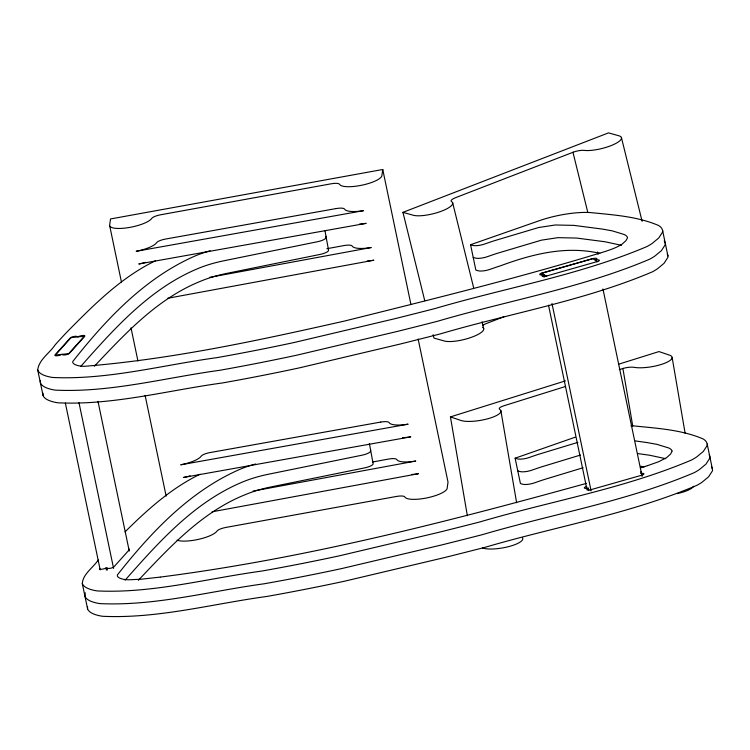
<?xml version="1.0" encoding="UTF-8"?>
<svg xmlns="http://www.w3.org/2000/svg" width="750" height="750" viewBox="0 0 750 750"><rect width="100%" height="100%" fill="white"/><g stroke="black" fill="none" stroke-linecap="round" stroke-linejoin="round"><path stroke-width="1.12" d="M627.506 237.834L625.95 240.694L621.975 244.209A28.988 7.819 -11.8 0 1 621.675 244.416C616.734 247.547 611.156 249.459 605.653 251.325C519.422 277.809 431.719 299.297 344.222 321.112C258.506 340.425 171.919 359.269 84.188 366.328A25.959 6.994 -11.8 0 1 83.597 366.319L80.062 366.009A34.837 9.394 -11.8 0 1 72.75 362.456L72.713 362.344M326.128 236.287L325.922 237.741A8.963 2.419 -11.8 0 1 317.466 241.734L224.213 260.7A44.822 12.084 -11.8 0 0 197.85 268.603C149.887 288.553 114.478 328.331 80.822 366.356M382.753 169.5L381.844 175.931A21.694 5.85 -11.8 0 1 361.078 185.363A21.694 5.85 -11.8 0 1 339.581 184.322A8.963 2.419 -11.8 0 0 331.219 183.787L160.641 214.781A8.963 2.419 -11.8 0 0 151.688 218.456A21.694 5.85 -11.8 0 1 128.766 227.569A21.694 5.85 -11.8 0 1 109.622 225.394L110.522 218.953L382.753 169.5L410.963 304.631M370.697 449.756L370.491 451.209A8.963 2.419 -11.8 0 1 362.034 455.203L268.772 474.169A44.822 12.084 -11.8 0 0 242.419 482.063C194.306 502.106 158.784 542.025 125.072 580.219M40.294 380.428L40.378 382.744A70.697 19.059 -11.8 0 0 55.247 390.131C110.559 392.756 165.15 377.709 219.656 370.303A582.656 157.069 -11.8 0 0 240.928 366.422A594.881 160.359 -11.8 0 0 297.037 355.125L397.584 331.359A1922.156 518.156 -11.8 0 0 437.672 321.225C508.181 300.45 581.944 287.991 649.781 259.144A63.572 17.138 -11.8 0 0 654.825 256.106L661.406 250.641L665.166 244.828A57.675 15.544 -11.8 0 0 665.166 242.644L664.228 240.787M42.947 393.103L43.022 395.419A70.697 19.059 -11.8 0 0 57.891 402.806C113.203 405.431 167.794 390.384 222.309 382.978A582.656 157.069 -11.8 0 0 243.581 379.097A594.881 160.359 -11.8 0 0 299.681 367.8L400.228 344.034A1922.156 518.156 -11.8 0 0 440.316 333.9C510.825 313.125 584.587 300.666 652.425 271.819A63.572 17.138 -11.8 0 0 657.469 268.781L664.05 263.316L667.809 257.503A57.675 15.544 -11.8 0 0 667.809 255.319L667.266 254.053M87.506 606.562L87.591 608.888A70.697 19.059 -11.8 0 0 102.459 616.275C157.772 618.9 212.363 603.853 266.878 596.447A582.656 157.069 -11.8 0 0 288.141 592.566A594.881 160.359 -11.8 0 0 344.25 581.269L444.797 557.503A1922.156 518.156 -11.8 0 0 484.884 547.369C555.394 526.594 629.156 514.134 696.994 485.287A63.572 17.138 -11.8 0 0 702.038 482.241L708.619 476.784L712.378 470.972A57.675 15.544 -11.8 0 0 712.378 468.778L711.441 466.922M85.256 592.8L84.947 596.213A70.697 19.059 -11.8 0 0 99.816 603.6C155.119 606.225 209.719 591.178 264.225 583.772A582.656 157.069 -11.8 0 0 285.497 579.891A594.881 160.359 -11.8 0 0 341.606 568.594L442.153 544.828A1922.156 518.156 -11.8 0 0 482.231 534.694C552.741 513.919 626.512 501.459 694.35 472.613A63.572 17.138 -11.8 0 0 699.394 469.566L705.975 464.109L709.734 458.297A57.675 15.544 -11.8 0 0 709.725 456.103L709.191 454.838M72.778 361.519C106.041 319.284 145.003 277.819 195.197 255.928A44.822 12.084 -11.8 0 1 210.122 250.781M117.347 574.978C150.628 532.762 189.562 491.278 239.766 469.387A44.822 12.084 -11.8 0 1 255.553 464.006M98.278 559.95C93.291 567.562 82.922 573.947 82.294 583.538L87.591 608.888M138.375 580.331L138.9 579.75M94.331 366.281C125.475 333.328 157.444 298.603 200.494 281.278A44.822 12.084 -11.8 0 1 226.856 273.375L320.119 254.409A8.963 2.419 -11.8 0 0 328.575 250.416L325.031 231.009M139.434 579.15C170.438 546.413 202.256 511.941 245.062 494.738A44.822 12.084 -11.8 0 1 271.425 486.844L364.678 467.878A8.963 2.419 -11.8 0 0 373.144 463.884L369.375 443.419M125.062 531.863C147.487 509.559 171.394 488.137 200.091 474.206M155.522 260.747C121.303 277.312 94.153 304.491 67.781 331.2A1687.509 454.903 -11.8 0 0 55.153 344.841C49.781 353.025 38.634 359.812 37.734 370.069L43.022 395.419M424.753 300.712L402.938 212.353L608.522 132.881L619.341 135.909A21.694 5.831 -13.9 0 1 611.784 145.331A21.694 5.831 -13.9 0 1 583.997 150.384A8.963 2.409 -13.9 0 0 572.962 152.297L587.784 212.344M573.309 152.166L455.512 197.7A8.963 2.409 -13.9 0 0 451.537 201.591A21.694 5.831 -13.9 0 1 440.812 211.425A21.694 5.831 -13.9 0 1 413.756 215.381L402.938 212.353M503.916 316.734L486.553 323.447A8.963 2.409 -13.9 0 0 482.653 325.622M599.859 253.359C566.072 245.494 532.078 254.109 500.297 265.884A44.822 12.084 -11.8 0 0 495.206 267.544L489.956 269.381A8.963 2.419 -11.8 0 1 477.994 270.741L475.856 270.075L470.559 244.725L539.166 220.744A44.822 12.084 -11.8 0 1 590.447 212.569C613.294 214.903 637.144 216.347 658.491 225.441A79.116 21.328 -11.8 0 1 661.584 228.112L662.512 229.969A57.675 15.544 -11.8 0 1 662.522 232.153L658.762 237.966L652.172 243.431A63.572 17.138 -11.8 0 1 647.137 246.469C579.291 275.316 505.528 287.775 435.019 308.55A1922.156 518.156 -11.8 0 1 394.941 318.684L294.394 342.45A594.881 160.359 -11.8 0 1 238.284 353.747A582.656 157.069 -11.8 0 1 217.012 357.628C162.497 365.044 107.906 380.072 52.584 377.466A70.697 19.059 -11.8 0 1 37.725 370.078M583.125 467.728L544.866 479.353A44.822 12.084 -11.8 0 0 539.775 481.013L534.525 482.85A8.963 2.419 -11.8 0 1 522.562 484.2L520.425 483.544L515.128 458.194L575.156 437.203M647.391 465.722L658.594 461.747L666.234 457.884A28.988 7.819 -11.8 0 0 666.544 457.678L670.519 454.153L672.075 451.219M646.969 465.853L646.022 466.153M645.553 466.312L643.8 466.866M467.362 515.766L450.431 416.897L565.462 380.869M618.722 364.181L658.978 351.572L669.938 355.294A21.694 5.859 -9.7 0 1 662.259 364.134A21.694 5.859 -9.7 0 1 634.087 367.331A8.963 2.419 -9.7 0 0 622.894 368.503L632.737 425.972M565.575 386.456L503.756 405.816A8.963 2.419 -9.7 0 0 499.725 409.416A21.694 5.859 -9.7 0 1 488.831 418.472A21.694 5.859 -9.7 0 1 461.4 420.619L450.431 416.897M619.284 369.628L623.231 368.391M643.284 467.025L640.434 467.906M541.838 273.234L592.884 258.694L597.244 261.581L546.262 276.103L541.838 273.234L542.316 275.522M591.375 489.553L641.522 475.275A3.591 0.966 -11.8 0 0 643.922 473.775A3.591 0.966 -11.8 0 0 640.828 473.484M586.331 483.412C446.137 522.066 304.819 558.562 160.331 577.078M577.837 442.378L539.569 454.003A44.822 12.084 -11.8 0 0 534.478 455.663L529.228 457.5A8.963 2.419 -11.8 0 1 517.275 458.85L515.128 458.194M580.481 455.053L542.212 466.678A44.822 12.084 -11.8 0 0 537.122 468.337L531.872 470.175A8.963 2.419 -11.8 0 1 519.919 471.525L517.772 470.869M326.85 248.719L343.894 245.578A8.963 2.419 -12 0 1 352.247 246.084A21.694 5.85 -12 0 0 371.203 247.528L209.606 277.369M167.531 298.303L373.894 260.194A21.694 5.85 -12 0 1 367.238 261M372.488 462.028L388.472 459.075A8.963 2.419 -12 0 1 396.825 459.581A21.694 5.85 -12 0 0 415.781 461.034L253.097 491.072M212.1 511.8L418.463 473.7A21.694 5.85 -12 0 1 411.816 474.497M160.069 577.116L141.384 579.188L128.756 579.797A25.959 6.994 -11.8 0 1 128.166 579.788L124.622 579.478M62.447 354.422L61.388 354.534A3.591 0.966 -11.8 0 1 56.953 355.781A3.591 0.966 -11.8 0 1 55.022 354.966L70.425 337.838A3.591 0.966 -11.8 0 1 74.381 336.394A3.591 0.966 -11.8 0 1 77.297 336.844M99.591 568.434A3.591 0.966 -11.8 0 0 101.513 569.25A3.591 0.966 -11.8 0 0 105.956 568.003L107.016 567.891L107.456 570M635.484 440.944L646.312 442.472A10.922 2.944 -11.8 0 1 646.838 442.528L656.831 444.328L668.709 447.956A46.659 12.581 -11.8 0 1 671.484 449.906L672.038 450.928M638.128 453.619L648.966 455.147A10.922 2.944 -11.8 0 1 649.491 455.203L665.644 458.681M640.772 466.294L644.428 466.819M124.678 579.487L124.725 579.497A34.837 9.394 -11.8 0 1 117.319 575.925L117.272 575.784M621.403 245.306L604.922 241.734A10.922 2.944 -11.8 0 0 604.397 241.678L576.553 238.059L558 237.656L541.434 240.159L497.644 253.209A44.822 12.084 -11.8 0 0 492.553 254.869L487.303 256.706A8.963 2.419 -11.8 0 1 475.35 258.066L473.203 257.4M470.559 244.725L472.706 245.391A8.963 2.419 -11.8 0 0 484.659 244.031L489.909 242.194A44.822 12.084 -11.8 0 1 495 240.534L538.791 227.484L555.347 224.981L573.9 225.384L601.753 229.003A10.922 2.944 -11.8 0 1 602.278 229.059L612.263 230.859L624.15 234.488A46.659 12.581 -11.8 0 1 626.925 236.447L627.469 237.459M482.559 547.987L483.244 548.222A21.694 5.859 -9.7 0 0 508.987 546.534A21.694 5.859 -9.7 0 0 522.488 537.863M596.953 261.806A3.591 0.966 -11.8 0 0 599.316 260.222A3.591 0.966 -11.8 0 0 595.631 260.138L595.294 259.913A3.591 0.966 -11.8 0 0 596.569 258.412A3.591 0.966 -11.8 0 0 592.303 258.722L542.156 273A3.591 0.966 -11.8 0 0 539.794 274.575A3.591 0.966 -11.8 0 0 543.478 274.669L544.256 277.003M586.725 486.469A3.591 0.966 -11.8 0 0 584.363 488.044A3.591 0.966 -11.8 0 0 588.038 488.137L588.825 490.472M621.403 137.456L642.103 221.287M597.572 251.991L598.134 254.25M452.681 202.856L473.653 287.822M482.044 321.806L483.722 328.603M433.144 334.697L433.978 338.1L444.797 341.128A21.694 5.831 -13.9 0 0 471.853 337.162A21.694 5.831 -13.9 0 0 482.587 327.338M662.634 230.653L667.931 256.003M707.203 444.113L712.491 469.462M602.962 289.012L642.094 476.409M551.991 303.525L591.112 490.922M543.478 274.669L543.919 276.778M588.038 488.137L588.478 490.247M548.522 305.231L586.688 488.053M418.134 338.991L448.022 482.147L447.122 488.587A21.694 5.85 -11.8 0 1 426.356 498.009A21.694 5.85 -11.8 0 1 404.85 496.969A8.963 2.419 -11.8 0 0 396.488 496.444L225.909 527.428A8.963 2.419 -11.8 0 0 216.966 531.103A21.694 5.85 -11.8 0 1 198.769 539.288A21.694 5.85 -11.8 0 1 177.066 540.188M109.716 225.881L121.434 281.991M130.997 327.806L137.934 361.012M145.106 395.372L166.144 496.153M97.987 401.344L129.244 551.034M79.003 402.75L113.587 568.434M105.956 568.003L106.397 570.112M65.362 403.069L100.191 569.897M672.141 357.497L685.134 433.359M500.878 410.747L516.619 502.716M546.806 276.084A3.591 0.966 -11.8 0 1 542.531 276.394A3.591 0.966 -11.8 0 1 543.816 274.894M62.55 354.694A3.591 0.966 -11.8 0 0 65.878 354.788A3.591 0.966 -11.8 0 0 69.319 353.428L84.713 336.3A3.591 0.966 -11.8 0 0 82.791 335.484A3.591 0.966 -11.8 0 0 78.347 336.731M82.294 583.538A70.697 19.059 -11.8 0 0 97.172 590.925C152.475 593.55 207.066 578.503 261.581 571.097A582.656 157.069 -11.8 0 0 282.853 567.216A594.881 160.359 -11.8 0 0 338.962 555.919L439.509 532.153A1922.156 518.156 -11.8 0 0 479.587 522.019C550.097 501.244 623.859 488.784 691.706 459.938A63.572 17.138 -11.8 0 0 696.741 456.891L703.331 451.434L707.091 445.622A57.675 15.544 -11.8 0 0 707.081 443.428L706.144 441.572A79.116 21.328 -11.8 0 0 703.059 438.9C681.712 429.816 657.863 428.372 635.016 426.028A44.822 12.084 -11.8 0 0 630.928 425.878M591.375 489.553A3.591 0.966 -11.8 0 1 587.1 489.862A3.591 0.966 -11.8 0 1 588.384 488.362M640.866 471.797A3.591 0.966 -11.8 0 1 640.903 472.884M107.119 568.153A3.591 0.966 -11.8 0 0 110.447 568.256A3.591 0.966 -11.8 0 0 113.888 566.897L129.281 549.769A3.591 0.966 -11.8 0 0 128.663 548.981M145.556 262.341A21.694 5.85 -11.6 0 1 138.778 263.981L366.159 223.35A21.694 5.85 -11.6 0 1 359.494 224.109M190.134 475.847A21.694 5.85 -11.6 0 1 183.356 477.488L410.728 436.847A21.694 5.85 -11.6 0 1 402.459 437.691M693.656 486.262A21.694 5.859 -9.7 0 1 677.175 493.631M70.997 337.65L55.341 355.078L68.737 353.616L84.394 336.206L70.997 337.65M336.206 208.556L165.525 239.053A8.963 2.419 -11.6 0 0 156.572 242.709A21.694 5.85 -11.6 0 1 136.172 251.297L363.553 210.666A21.694 5.85 -11.6 0 1 344.569 209.109A8.963 2.419 -11.6 0 0 336.206 208.556M380.784 422.062L210.103 452.559A8.963 2.419 -11.6 0 0 201.15 456.206A21.694 5.85 -11.6 0 1 180.75 464.803L408.122 424.172A21.694 5.85 -11.6 0 1 389.147 422.616A8.963 2.419 -11.6 0 0 380.784 422.062"/></g></svg>
